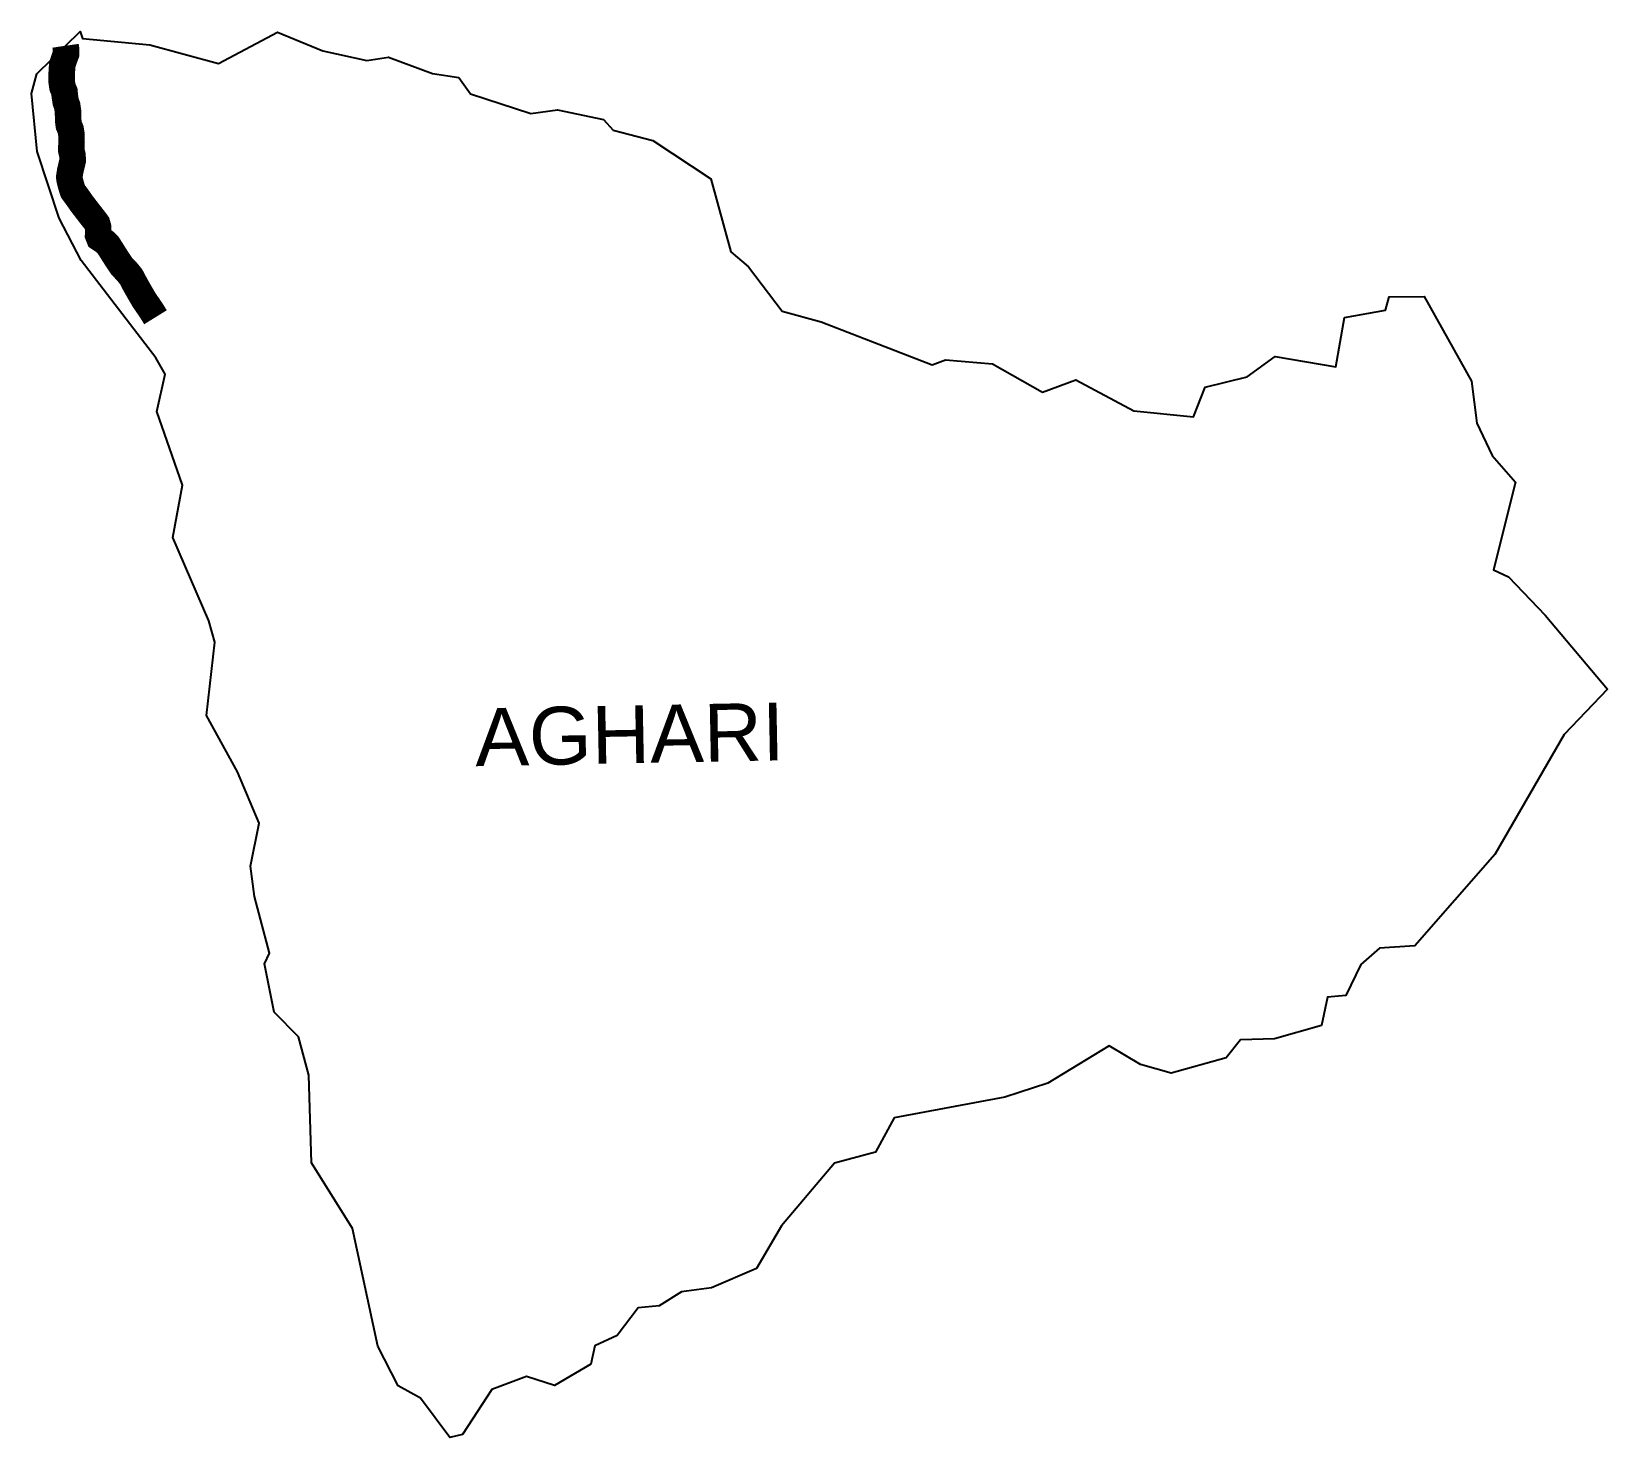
# Model space of a CAD drawing. Header units: metres. Extents: x 301741 to 304707, y 1947973 to 1950619.
import ezdxf

# ---------------------------------------------------------------- set-up
doc = ezdxf.new("R2010")
doc.units = ezdxf.units.M
doc.header["$MEASUREMENT"] = 0
doc.layers.add('UNPROTECTED', color=130, linetype='Continuous')
doc.layers.add('VILLAGE NAME', color=250, linetype='Continuous')
doc.styles.get("Standard").update_dxf_attribs({"font": 'simplex.shx'})

msp = doc.modelspace()

# ---------------------------------------------------------------- linework, layer by layer
at = {"color": 3, "flags": 128}
for points in [[(302545.2, 1950532.3), (302566.6, 1950501.7), (302680.5, 1950464.6), (302730.5, 1950471.4), (302817.2, 1950453.4), (302835.2, 1950433.1), (302910.1, 1950413.7), (303019.4, 1950341.5), (303056.9, 1950204.5), (303090, 1950176.3), (303153.7, 1950092.5), (303227.2, 1950072.4), (303436.1, 1949991.6), (303460.9, 1950001), (303549.1, 1949993.8), (303643.4, 1949940.4), (303706.1, 1949963.8), (303815.4, 1949905.3), (303927.9, 1949894.1), (303949.5, 1949949.6), (304028.7, 1949969), (304081.5, 1950007.2), (304195.8, 1949987.7), (304211.8, 1950080.8), (304289.4, 1950094.8), (304296, 1950119.5), (304361.6, 1950120.3), (304450.7, 1949961), (304460.9, 1949881.8), (304489.6, 1949821), (304534.1, 1949770.8), (304492.6, 1949606.1), (304520.8, 1949592.7), (304589.5, 1949520.8), (304706.9, 1949381.2), (304625.7, 1949295.9), (304495.2, 1949070.5), (304344.3, 1948898.6), (304277.7, 1948894.2), (304242.7, 1948863.6), (304214.2, 1948805.2), (304179.8, 1948802.1), (304168.6, 1948748.5), (304080, 1948723.4), (304016.1, 1948721.7), (303989, 1948687.9), (303885.6, 1948659), (303827.8, 1948675.3), (303769.3, 1948710), (303653.5, 1948640.1), (303572.5, 1948613.5), (303364.1, 1948574.6), (303329, 1948510.4), (303251.9, 1948489.5), (303152.1, 1948371.5), (303105.4, 1948291.1), (303020.7, 1948254.6), (302964.1, 1948247.6), (302922, 1948220.7), (302882.6, 1948217.1), (302843.1, 1948165.4), (302800.7, 1948145.5), (302793.7, 1948111.3), (302725.1, 1948071), (302672.5, 1948088.2), (302607.1, 1948063.3), (302551.6, 1947979), (302527.9, 1947973.3), (302472.9, 1948047.5), (302431, 1948070.6), (302392.4, 1948144.8), (302344.8, 1948366.6), (302267.5, 1948490.3), (302262.8, 1948654.8), (302243.4, 1948726.9), (302197.6, 1948773.9), (302179.4, 1948864.5), (302188.5, 1948884.9), (302160.1, 1948991), (302152.9, 1949048.5), (302169, 1949129.6), (302128.3, 1949225.9), (302070.2, 1949332.2), (302085.5, 1949469.7), (302074.2, 1949509.9), (302006.8, 1949666.6), (302024.8, 1949765.6), (301976.3, 1949903.9), (301992.4, 1949974.5), (301974.7, 1950005), (301834.4, 1950187.8), (301792.8, 1950267.7), (301751.3, 1950393.2), (301740.6, 1950502.2), (301750.6, 1950539.1), (301832, 1950619), (301836.3, 1950605.7), (301963.4, 1950594.1), (302092.8, 1950558.8), (302203.9, 1950617.9), (302289.2, 1950582.8), (302372, 1950564.4), (302412.8, 1950571), (302495.1, 1950539.9)], [(302495.1, 1950539.9), (302545.2, 1950532.3)]]:
    msp.add_lwpolyline(points, dxfattribs=at)
at = {"layer": 'UNPROTECTED', "const_width": 50, "flags": 128}
msp.add_lwpolyline([(301804.7, 1950592.2), (301805.7, 1950585.3), (301805.5, 1950576.5), (301801.7, 1950566.2), (301798.5, 1950556.7), (301797.4, 1950539), (301797.2, 1950526), (301798.9, 1950514.5), (301802.6, 1950505.7), (301803.3, 1950497.8), (301805.1, 1950486.1), (301807.8, 1950479.3), (301809.4, 1950467.8), (301809.7, 1950451.6), (301810.9, 1950442.2), (301814.2, 1950434.8), (301815.9, 1950424.8), (301816, 1950410.9), (301815.5, 1950395.7), (301817.6, 1950386.4), (301818.3, 1950376.8), (301816.7, 1950370.1), (301813.4, 1950356.2), (301811.7, 1950344.7), (301812.5, 1950339.3), (301815.2, 1950328.9), (301818.7, 1950318.2), (301826.7, 1950307.3), (301835.6, 1950294.7), (301844.5, 1950283.2), (301850.3, 1950275.6), (301859.1, 1950264.5), (301864, 1950257.7), (301866, 1950250.6), (301866.1, 1950243.3), (301866, 1950235.8), (301868.2, 1950230.2), (301878.1, 1950223.6), (301884.4, 1950217.7), (301887.9, 1950212.3), (301899.4, 1950194.1), (301910.2, 1950177.7), (301920.6, 1950166.8), (301928, 1950157.7), (301933.6, 1950147), (301942.9, 1950130.4), (301952.7, 1950113.6), (301966.1, 1950094.1), (301974, 1950081.3)], dxfattribs=at)

# ---------------------------------------------------------------- texts
at = {"layer": 'VILLAGE NAME', "insert": (302574.4, 1949345.2), "char_height": 108.748, "attachment_point": 1, "rotation": 1.1028}
msp.add_mtext_dynamic_manual_height_columns('{\\fArial|b0|i0|c0|p34;AGHARI}', width=1571.314, gutter_width=543.7, heights=[0], dxfattribs=at)

doc.saveas('drawing.dxf')
